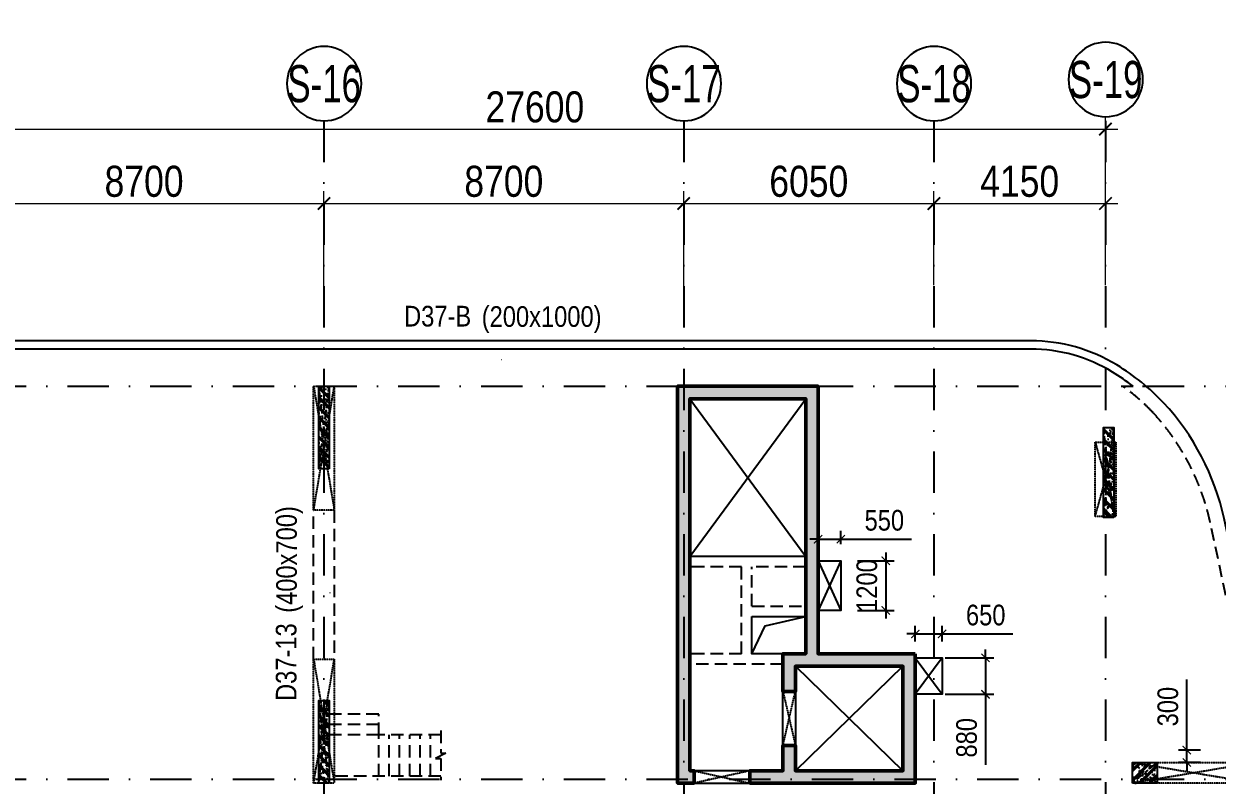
# Model space of a CAD drawing. Header units: millimetres. Extents: x -159515 to 1327256, y -225156 to 138737.
# Drawn here: x 702558 to 731415, y -22212 to -3796 of the extents above; entities that cross this region are included whole.
import ezdxf
from ezdxf.enums import TextEntityAlignment as Align

# ---------------------------------------------------------------- set-up
doc = ezdxf.new("R2010")
doc.units = ezdxf.units.MM
doc.header["$MEASUREMENT"] = 0
for name, pattern in [('DASHDOT', [1, 0.5, -0.25, 0, -0.25]), ('DASHED', [4.5, 3, -1.5]), ('HIDDEN', [0.375, 0.25, -0.125])]:
    doc.linetypes.add(name, pattern=pattern)
for name, color, linetype in [('AUDIT_I_220807103235-17', 50, 'Continuous'), ('ccu11-Khuat', 9, 'DASHED'), ('ccu11-Manh', 8, 'Continuous'), ('ccu11-Thay', 7, 'Continuous'), ('ccu12-Manh', 8, 'Continuous'), ('ccu12-Text', 31, 'Continuous'), ('KC2-DIM', 251, 'Continuous'), ('KT-Dim', 8, 'Continuous'), ('KT-Luoi truc South Tower', 8, 'DASHDOT'), ('ST_MBDV Cot vach 220805$0$AUDIT_I_220805193045-5', 6, 'Continuous'), ('Xref_ST_MBDV Cot vach 30.7.2022|Xref_ST_MBDV Cot vach 30.7.2022|Xref_ST_MBDV Cot vach 30.7.2022|Xref_ST_MBDV Cot vach 30.7.2022|A-GRID-SYM', 50, 'Continuous'), ('Xref_ST_MBDV Cot vach 30.7.2022|Xref_ST_MBDV Cot vach 30.7.2022|Xref_ST_MBDV Cot vach 30.7.2022|Xref_ST_MBDV Cot vach 30.7.2022|KC-Betong', 6, 'Continuous')]:
    doc.layers.add(name, color=color, linetype=linetype)
for name, color, linetype, lineweight in [('ccu12-Tencaukien', 9, 'Continuous', 15), ('KT-Kich thuoc', 159, 'Continuous', 18), ('ST_MBDV Cot vach 220805$0$KT-Net cot vach', 6, 'Continuous', 50)]:
    doc.layers.add(name, color=color, linetype=linetype, lineweight=lineweight)
doc.styles.add('Arial Narrow', font='ARIALN.TTF')
doc.styles.add('HBA-Text', font='GOTHIC.TTF')
doc.dimstyles.new('ccu12-200', dxfattribs={"dimscale": 200, "dimtxt": 2.5, "dimasz": 1, "dimexe": 1, "dimexo": 2, "dimgap": 1, "dimtad": 1, "dimdec": 0, "dimrnd": 5, "dimdsep": 46, "dimtxsty": 'Arial Narrow', "dimblk": 'ARCHTICK', "dimcen": -1, "dimdle": 1, "dimclrd": 256, "dimclre": 256, "dimclrt": 3, "dimadec": 0, "dimazin": 2, "dimtfac": 0.1, "dimtdec": 0, "dimtmove": 0, "dimatfit": 1, "dimldrblk": 'ARCHTICK', "dimfxl": 1, "dimtvp": 0.833333, "dimtolj": 1, "dimtzin": 12, "dimarcsym": 0})
doc.dimstyles.new('CCU_1-300', dxfattribs={"dimscale": 300, "dimtxt": 2.5, "dimasz": 1, "dimexe": 1, "dimexo": 2, "dimgap": 0.5, "dimtad": 1, "dimdec": 0, "dimdsep": 46, "dimtxsty": 'Arial Narrow', "dimblk": 'ARCHTICK', "dimcen": -1, "dimdle": 1, "dimclrd": 256, "dimclre": 256, "dimclrt": 3, "dimadec": 0, "dimazin": 2, "dimtfac": 0.1, "dimtdec": 0, "dimtix": 1, "dimtmove": 2, "dimatfit": 1, "dimfxl": 1, "dimtvp": 0.833333, "dimtolj": 1, "dimtzin": 12, "dimarcsym": 0})

# ---------------------------------------------------------------- blocks, each defined once
blk = doc.blocks.new('_ArchTick')
at = {"color": 0, "const_width": 0.15}
blk.add_lwpolyline([(-0.5, -0.5), (0.5, 0.5)], dxfattribs=at)
blk = doc.blocks.new('*D406')
at = {"layer": 'Defpoints', "color": 0, "transparency": 16777216}
for p in [(-25223, 31492), (-33923, 28684, 0), (-25223, 28649, 0)]:
    blk.add_point(p, dxfattribs=at)
at = {"layer": 'KT-Kich thuoc', "lineweight": -2, "transparency": 16777216}
for p, q in [((-33923, 29284), (-33923, 31792)), ((-25223, 29249), (-25223, 31792)), ((-34223, 31492), (-24923, 31492))]:
    blk.add_line(p, q, dxfattribs=at)
at = {"layer": 'KT-Kich thuoc', "lineweight": -2, "transparency": 16777216, "xscale": 300, "yscale": 300, "zscale": 300, "rotation": 180}
blk.add_blockref('_ArchTick', (-33923, 31492), dxfattribs=at)
at = {"layer": 'KT-Kich thuoc', "lineweight": -2, "transparency": 16777216, "xscale": 300, "yscale": 300, "zscale": 300}
blk.add_blockref('_ArchTick', (-25223, 31492), dxfattribs=at)
at = {"layer": 'KT-Kich thuoc', "color": 3, "transparency": 16777216, "insert": (-29573, 32025), "char_height": 750, "attachment_point": 5, "style": 'Arial Narrow'}
blk.add_mtext('\\A1;8700', dxfattribs=at)
blk = doc.blocks.new('*D407')
at = {"layer": 'Defpoints', "color": 0, "transparency": 16777216}
for p in [(-16523, 31492), (-25223, 28649, 0), (-16523, 28791, 0)]:
    blk.add_point(p, dxfattribs=at)
at = {"layer": 'KT-Kich thuoc', "lineweight": -2, "transparency": 16777216}
for p, q in [((-25223, 29249), (-25223, 31792)), ((-16523, 29391), (-16523, 31792)), ((-25523, 31492), (-16223, 31492))]:
    blk.add_line(p, q, dxfattribs=at)
at = {"layer": 'KT-Kich thuoc', "lineweight": -2, "transparency": 16777216, "xscale": 300, "yscale": 300, "zscale": 300, "rotation": 180}
blk.add_blockref('_ArchTick', (-25223, 31492), dxfattribs=at)
at = {"layer": 'KT-Kich thuoc', "lineweight": -2, "transparency": 16777216, "xscale": 300, "yscale": 300, "zscale": 300}
blk.add_blockref('_ArchTick', (-16523, 31492), dxfattribs=at)
at = {"layer": 'KT-Kich thuoc', "color": 3, "transparency": 16777216, "insert": (-20873, 32025), "char_height": 750, "attachment_point": 5, "style": 'Arial Narrow'}
blk.add_mtext('\\A1;8700', dxfattribs=at)
blk = doc.blocks.new('*D408')
at = {"layer": 'Defpoints', "color": 0, "transparency": 16777216}
for p in [(-10473, 31492), (-10473, 28921, 0), (-16523, 28791)]:
    blk.add_point(p, dxfattribs=at)
at = {"layer": 'KT-Kich thuoc', "lineweight": -2, "transparency": 16777216}
for p, q in [((-16523, 29391), (-16523, 31792)), ((-10473, 29521), (-10473, 31792)), ((-16823, 31492), (-10173, 31492))]:
    blk.add_line(p, q, dxfattribs=at)
at = {"layer": 'KT-Kich thuoc', "lineweight": -2, "transparency": 16777216, "xscale": 300, "yscale": 300, "zscale": 300, "rotation": 180}
blk.add_blockref('_ArchTick', (-16523, 31492), dxfattribs=at)
at = {"layer": 'KT-Kich thuoc', "lineweight": -2, "transparency": 16777216, "xscale": 300, "yscale": 300, "zscale": 300}
blk.add_blockref('_ArchTick', (-10473, 31492), dxfattribs=at)
at = {"layer": 'KT-Kich thuoc', "color": 3, "transparency": 16777216, "insert": (-13498, 32025), "char_height": 750, "attachment_point": 5, "style": 'Arial Narrow'}
blk.add_mtext('\\A1;6050', dxfattribs=at)
blk = doc.blocks.new('*D409')
at = {"layer": 'Defpoints', "color": 0, "transparency": 16777216}
for p in [(-6323, 31492), (-10473, 28921, 0), (-6323, 29040)]:
    blk.add_point(p, dxfattribs=at)
at = {"layer": 'KT-Kich thuoc', "lineweight": -2, "transparency": 16777216}
for p, q in [((-10473, 29521), (-10473, 31792)), ((-6323, 29640), (-6323, 31792)), ((-10773, 31492), (-6023, 31492))]:
    blk.add_line(p, q, dxfattribs=at)
at = {"layer": 'KT-Kich thuoc', "lineweight": -2, "transparency": 16777216, "xscale": 300, "yscale": 300, "zscale": 300, "rotation": 180}
blk.add_blockref('_ArchTick', (-10473, 31492), dxfattribs=at)
at = {"layer": 'KT-Kich thuoc', "lineweight": -2, "transparency": 16777216, "xscale": 300, "yscale": 300, "zscale": 300}
blk.add_blockref('_ArchTick', (-6323, 31492), dxfattribs=at)
at = {"layer": 'KT-Kich thuoc', "color": 3, "transparency": 16777216, "insert": (-8398, 32025), "char_height": 750, "attachment_point": 5, "style": 'Arial Narrow'}
blk.add_mtext('\\A1;4150', dxfattribs=at)
blk = doc.blocks.new('*D410')
at = {"layer": 'Defpoints', "color": 0, "transparency": 16777216}
for p in [(-6323, 33292), (-33923, 28921), (-6323, 28921)]:
    blk.add_point(p, dxfattribs=at)
at = {"layer": 'KT-Kich thuoc', "lineweight": -2, "transparency": 16777216}
for p, q in [((-33923, 29521), (-33923, 33592)), ((-6323, 29521), (-6323, 33592)), ((-34223, 33292), (-6023, 33292))]:
    blk.add_line(p, q, dxfattribs=at)
at = {"layer": 'KT-Kich thuoc', "lineweight": -2, "transparency": 16777216, "xscale": 300, "yscale": 300, "zscale": 300, "rotation": 180}
blk.add_blockref('_ArchTick', (-33923, 33292), dxfattribs=at)
at = {"layer": 'KT-Kich thuoc', "lineweight": -2, "transparency": 16777216, "xscale": 300, "yscale": 300, "zscale": 300}
blk.add_blockref('_ArchTick', (-6323, 33292), dxfattribs=at)
at = {"layer": 'KT-Kich thuoc', "color": 3, "transparency": 16777216, "insert": (-20123, 33825), "char_height": 750, "attachment_point": 5, "style": 'Arial Narrow'}
blk.add_mtext('\\A1;27600', dxfattribs=at)
blk = doc.blocks.new('GRID-SYM-flat-73')
at = {"layer": 'Xref_ST_MBDV Cot vach 30.7.2022|Xref_ST_MBDV Cot vach 30.7.2022|Xref_ST_MBDV Cot vach 30.7.2022|Xref_ST_MBDV Cot vach 30.7.2022|A-GRID-SYM'}
blk.add_circle((0, 0, 0), 900, dxfattribs=at)
at = {"layer": 'Xref_ST_MBDV Cot vach 30.7.2022|Xref_ST_MBDV Cot vach 30.7.2022|Xref_ST_MBDV Cot vach 30.7.2022|Xref_ST_MBDV Cot vach 30.7.2022|A-GRID-SYM', "style": 'HBA-Text'}
blk.add_attdef('GRID', text='', height=900, rotation=359.6303, dxfattribs=at).set_placement((0, 0, 0), align=Align.MIDDLE_CENTER)
blk = doc.blocks.new('*U192')
at = {"layer": 'ccu12-Tencaukien', "color": 8, "ltscale": 10000}
blk.add_line((361, -155), (354, -155), dxfattribs=at)
at = {"layer": 'ccu12-Text', "color": 2, "style": 'Arial Narrow', "width": 0.8}
blk.add_attdef('SH', text='', height=300, dxfattribs=at).set_placement((276, 6), align=Align.BOTTOM_RIGHT)
at = {"layer": 'ccu12-Text', "color": 31, "style": 'Arial Narrow', "width": 0.8}
for tag, p in [('(', (508, -75)), ('KT', (633, -75)), (')', (963, -75))]:
    blk.add_attdef(tag, text='', height=250, dxfattribs=at).set_placement(p, align=Align.BOTTOM_LEFT)
blk = doc.blocks.new('*D244')
at = {"layer": 'Defpoints', "color": 0, "transparency": 16777216}
for p in [(722315, -16263), (721766, -16784, 0), (722315, -16784, 0)]:
    blk.add_point(p, dxfattribs=at)
at = {"layer": 'KC2-DIM', "lineweight": -2, "transparency": 16777216}
for p, q in [((721766, -16384), (721766, -16063)), ((722315, -16384), (722315, -16063)), ((721766, -16263), (721566, -16263)), ((721766, -16263), (722315, -16263)), ((722315, -16263), (724020, -16263))]:
    blk.add_line(p, q, dxfattribs=at)
at = {"layer": 'KC2-DIM', "lineweight": -2, "transparency": 16777216, "xscale": 200, "yscale": 200, "zscale": 200}
blk.add_blockref('_ArchTick', (721766, -16263), dxfattribs=at)
at = {"layer": 'KC2-DIM', "lineweight": -2, "transparency": 16777216, "xscale": 200, "yscale": 200, "zscale": 200, "rotation": 180}
blk.add_blockref('_ArchTick', (722315, -16263), dxfattribs=at)
at = {"layer": 'KC2-DIM', "color": 3, "transparency": 16777216, "insert": (723367, -15808), "char_height": 500, "attachment_point": 5, "style": 'Arial Narrow'}
blk.add_mtext('\\A1;550', dxfattribs=at)
blk = doc.blocks.new('*D245')
at = {"layer": 'Defpoints', "color": 0, "transparency": 16777216}
for p in [(722315, -16784, 0), (722315, -17984, 0), (723401, -17984)]:
    blk.add_point(p, dxfattribs=at)
at = {"layer": 'KC2-DIM', "lineweight": -2, "transparency": 16777216}
for p, q in [((723401, -16584), (723401, -18184)), ((722715, -16784), (723601, -16784)), ((722715, -17984), (723601, -17984))]:
    blk.add_line(p, q, dxfattribs=at)
at = {"layer": 'KC2-DIM', "lineweight": -2, "transparency": 16777216, "xscale": 200, "yscale": 200, "zscale": 200}
for p, rotation in [((723401, -16784), 90), ((723401, -17984), 270)]:
    blk.add_blockref('_ArchTick', p, dxfattribs=dict(at, rotation=rotation))
at = {"layer": 'KC2-DIM', "color": 3, "transparency": 16777216, "insert": (722946, -17384), "char_height": 500, "attachment_point": 5, "rotation": 90, "style": 'Arial Narrow'}
blk.add_mtext('\\A1;1200', dxfattribs=at)
blk = doc.blocks.new('*D246')
at = {"layer": 'Defpoints', "color": 0, "transparency": 16777216}
for p in [(724765, -18555), (724115, -19134), (724765, -19134)]:
    blk.add_point(p, dxfattribs=at)
at = {"layer": 'KC2-DIM', "lineweight": -2, "transparency": 16777216}
for p, q in [((724115, -18734), (724115, -18355)), ((724765, -18734), (724765, -18355)), ((724115, -18555), (723915, -18555)), ((724115, -18555), (724765, -18555)), ((724765, -18555), (726472, -18555))]:
    blk.add_line(p, q, dxfattribs=at)
at = {"layer": 'KC2-DIM', "lineweight": -2, "transparency": 16777216, "xscale": 200, "yscale": 200, "zscale": 200}
blk.add_blockref('_ArchTick', (724115, -18555), dxfattribs=at)
at = {"layer": 'KC2-DIM', "lineweight": -2, "transparency": 16777216, "xscale": 200, "yscale": 200, "zscale": 200, "rotation": 180}
blk.add_blockref('_ArchTick', (724765, -18555), dxfattribs=at)
at = {"layer": 'KC2-DIM', "color": 3, "transparency": 16777216, "insert": (725819, -18100), "char_height": 500, "attachment_point": 5, "style": 'Arial Narrow'}
blk.add_mtext('\\A1;650', dxfattribs=at)
blk = doc.blocks.new('*D247')
at = {"layer": 'Defpoints', "color": 0, "transparency": 16777216}
for p in [(724440, -19134), (724440, -20014), (725813, -20014)]:
    blk.add_point(p, dxfattribs=at)
at = {"layer": 'KC2-DIM', "lineweight": -2, "transparency": 16777216}
for p, q in [((725813, -19134), (725813, -18934)), ((724840, -19134), (726013, -19134)), ((725813, -19134), (725813, -20014)), ((724840, -20014), (726013, -20014)), ((725813, -20014), (725813, -21719))]:
    blk.add_line(p, q, dxfattribs=at)
at = {"layer": 'KC2-DIM', "lineweight": -2, "transparency": 16777216, "xscale": 200, "yscale": 200, "zscale": 200}
for p, rotation in [((725813, -19134), 269.9933833600762), ((725813, -20014), 89.99338336007615)]:
    blk.add_blockref('_ArchTick', p, dxfattribs=dict(at, rotation=rotation))
at = {"layer": 'KC2-DIM', "color": 3, "transparency": 16777216, "insert": (725358, -21066), "char_height": 500, "attachment_point": 5, "rotation": 89.9934, "style": 'Arial Narrow'}
blk.add_mtext('\\A1;880', dxfattribs=at)
blk = doc.blocks.new('*D252')
at = {"layer": 'Defpoints', "color": 0, "transparency": 16777216}
for p in [(730681, -21364), (731415, -21364, 0), (731415, -21664, 0)]:
    blk.add_point(p, dxfattribs=at)
at = {"layer": 'KC2-DIM', "lineweight": -2, "transparency": 16777216}
for p, q in [((730681, -21364), (730681, -19659)), ((731015, -21364), (730481, -21364)), ((730681, -21664), (730681, -21364)), ((731015, -21664), (730481, -21664)), ((730681, -21664), (730681, -21864))]:
    blk.add_line(p, q, dxfattribs=at)
at = {"layer": 'KC2-DIM', "lineweight": -2, "transparency": 16777216, "xscale": 200, "yscale": 200, "zscale": 200}
for p, rotation in [((730681, -21364), 270), ((730681, -21664), 90)]:
    blk.add_blockref('_ArchTick', p, dxfattribs=dict(at, rotation=rotation))
at = {"layer": 'KC2-DIM', "color": 3, "transparency": 16777216, "insert": (730225, -20312), "char_height": 500, "attachment_point": 5, "rotation": 90, "style": 'Arial Narrow'}
blk.add_mtext('\\A1;300', dxfattribs=at)
blk = doc.blocks.new('*U214')
h = blk.add_hatch()
h.set_pattern_fill('VATLIEU04', color=250, scale=40, style=0, pattern_type=2)
h.set_pattern_definition([(50, (-700, 2050), (286.904, -25.1), [30, -330]), (355, (-700, 2050), (-55.5, 300.877), [24, -264]), (100.451, (-676.1, 2047.9), (231.404, 275.776), [25.496, -280.457]), (46.184, (-700, 2130), (426.896, -66.208), [45, -495]), (96.636, (-664.43, 2124.5), (373.865, 389.65), [38.244, -420.685]), (351.184, (-700, 2130), (373.865, 389.65), [36, -396]), (21, (-660, 2110), (238.763, -161.048), [30, -330]), (326, (-660, 2110), (97.326, 290.06), [24, -264]), (71.451, (-640.1, 2096.58), (336.09, 129.012), [25.496, -280.457]), (37.5, (-700, 2050), (4.864, 133.1575), [0, -260.8, 0, -268, 0, -265]), (7.5, (-700, 2050), (105.228, 157.765), [0, -152.8, 0, -254.8, 0, -101]), (327.5, (-789.2, 2050), (213.529, -9.022), [0, -100, 0, -312, 0, -414]), (317.5, (-829.2, 2050), (233.274, 40.042), [0, -130, 0, -207.2, 0, -294]), (45, (-700, 2050), (-120.208, 120.208), []), (45, (-700, 2099), (-120.208, 120.208), [])])
h.paths.add_polyline_path([(-475, -475), (-225, -475), (-225, 1525), (-475, 1525)])
at = {"color": 6, "ltscale": 0.25}
blk.add_lwpolyline([(-475, -475), (-225, -475), (-225, 1525), (-475, 1525)], close=True, dxfattribs=at)
at = {"layer": 'Defpoints', "linetype": 'ByBlock', "ltscale": 30}
for p, q in [((-225, -475), (-475, 1525)), ((-475, -475), (-225, 1525))]:
    blk.add_line(p, q, dxfattribs=at)
blk = doc.blocks.new('*U201')
h = blk.add_hatch()
h.set_pattern_fill('VATLIEU04', color=250, scale=40, style=0, pattern_type=2)
h.set_pattern_definition([(50, (-700, 2219.8), (286.904, -25.1), [30, -330]), (355, (-700, 2219.8), (-55.5, 300.877), [24, -264]), (100.451, (-676.1, 2217.7), (231.404, 275.776), [25.496, -280.457]), (46.184, (-700, 2299.8), (426.896, -66.208), [45, -495]), (96.636, (-664.43, 2294.28), (373.865, 389.65), [38.244, -420.685]), (351.184, (-700, 2299.8), (373.865, 389.65), [36, -396]), (21, (-660, 2279.8), (238.763, -161.048), [30, -330]), (326, (-660, 2279.8), (97.326, 290.06), [24, -264]), (71.451, (-640.1, 2266.37), (336.09, 129.012), [25.496, -280.457]), (37.5, (-700, 2219.79), (4.864, 133.1575), [0, -260.8, 0, -268, 0, -265]), (7.5, (-700, 2219.8), (105.228, 157.765), [0, -152.8, 0, -254.8, 0, -101]), (327.5, (-789.2, 2219.79), (213.529, -9.022), [0, -100, 0, -312, 0, -414]), (317.5, (-829.2, 2219.8), (233.274, 40.042), [0, -130, 0, -207.2, 0, -294]), (45, (-700, 2219.8), (-120.208, 120.208), []), (45, (-700, 2268.8), (-120.208, 120.208), [])])
h.paths.add_polyline_path([(-475, -475), (-225, -475), (-225, 1695), (-475, 1695)])
at = {"color": 6, "ltscale": 0.25}
blk.add_lwpolyline([(-475, -475), (-225, -475), (-225, 1695), (-475, 1695)], close=True, dxfattribs=at)
at = {"layer": 'Defpoints', "linetype": 'ByBlock', "ltscale": 30}
for p, q in [((-225, -475), (-475, 1695)), ((-475, -475), (-225, 1695))]:
    blk.add_line(p, q, dxfattribs=at)
blk = doc.blocks.new('*U207')
h = blk.add_hatch()
h.set_pattern_fill('VATLIEU04', color=250, scale=40, style=0, pattern_type=2)
h.set_pattern_definition([(50, (-450, 650), (286.904, -25.1), [30, -330]), (355, (-450, 650), (-55.5, 300.88), [24, -264]), (100.451, (-426.1, 647.9), (231.404, 275.776), [25.496, -280.457]), (46.184, (-450, 730), (426.9, -66.21), [45, -495]), (96.636, (-414.43, 724.5), (373.87, 389.65), [38.24, -420.69]), (351.184, (-450, 730), (373.86, 389.65), [36, -396]), (21, (-410, 710), (238.763, -161.048), [30, -330]), (326, (-410, 710), (97.326, 290.06), [24, -264]), (71.451, (-390.1, 696.58), (336.09, 129.01), [25.496, -280.457]), (37.5, (-450, 650), (4.864, 133.1575), [0, -260.8, 0, -268, 0, -265]), (7.5, (-450, 650), (105.228, 157.765), [0, -152.8, 0, -254.8, 0, -101]), (327.5, (-539.2, 650), (213.529, -9.022), [0, -100, 0, -312, 0, -414]), (317.5, (-579.2, 650), (233.274, 40.042), [0, -130, 0, -207.2, 0, -294]), (45, (-450, 650), (-120.208, 120.208), []), (45, (-450, 699), (-120.208, 120.208), [])])
h.paths.add_polyline_path([(-475, -475), (25, -475), (25, 125), (-475, 125)])
at = {"color": 6, "ltscale": 0.25}
blk.add_lwpolyline([(-475, -475), (25, -475), (25, 125), (-475, 125)], close=True, dxfattribs=at)
at = {"layer": 'Defpoints', "linetype": 'ByBlock', "ltscale": 30}
for p, q in [((25, -475), (-475, 125)), ((-475, -475), (25, 125))]:
    blk.add_line(p, q, dxfattribs=at)
blk = doc.blocks.new('*U382')
at = {"color": 6, "linetype": 'HIDDEN', "ltscale": 10}
for p, q in [((25, 2525), (-475, -475)), ((25, -475), (-475, 2525))]:
    blk.add_line(p, q, dxfattribs=at)
blk.add_lwpolyline([(-475, -475), (25, -475), (25, 2525), (-475, 2525)], close=True, dxfattribs=at)
blk = doc.blocks.new('*U371')
at = {"color": 6, "linetype": 'HIDDEN', "ltscale": 10}
for p, q in [((25, 2525), (-475, -475)), ((25, -475), (-475, 2525))]:
    blk.add_line(p, q, dxfattribs=at)
blk.add_lwpolyline([(-475, -475), (25, -475), (25, 2525), (-475, 2525)], close=True, dxfattribs=at)
blk = doc.blocks.new('*U400')
at = {"color": 6, "linetype": 'HIDDEN', "ltscale": 10}
for p, q in [((25, 1325), (-475, -475)), ((25, -475), (-475, 1325))]:
    blk.add_line(p, q, dxfattribs=at)
blk.add_lwpolyline([(-475, -475), (25, -475), (25, 1325), (-475, 1325)], close=True, dxfattribs=at)
blk = doc.blocks.new('*U394')
at = {"color": 6, "linetype": 'HIDDEN', "ltscale": 10}
for p, q in [((25, 2525), (-475, -475)), ((25, -475), (-475, 2525))]:
    blk.add_line(p, q, dxfattribs=at)
blk.add_lwpolyline([(-475, -475), (25, -475), (25, 2525), (-475, 2525)], close=True, dxfattribs=at)
blk = doc.blocks.new('MBCV-T37')
at = {"layer": 'ST_MBDV Cot vach 220805$0$KT-Net cot vach'}
h = blk.add_hatch(dxfattribs=at)
h.set_pattern_fill('1BETONG2-BOP', color=250, scale=30, style=0, pattern_type=2)
h.set_pattern_definition([(50, (106689.86, -4409.07), (215.17805, -18.82564), [22.5, -247.5]), (355, (106689.86, -4409.07), (-41.6254, 225.65764), [18, -198]), (100.4514, (106707.8, -4410.64), (173.5528, 206.83186), [19.12206, -210.34263]), (46.1842, (106689.86, -4349.07), (320.1723, -49.6557), [33.75, -371.25]), (96.6356, (106716.54, -4353.2), (280.3988, 292.2354), [28.6831, -315.5139]), (351.1842, (106689.86, -4349.07), (280.3986, 292.2356), [27, -297]), (21, (106719.86, -4364.07), (179.0721, -120.78567), [22.5, -247.5]), (226, (106719.86, -4364.07), (201.56464, -109.66194), [18, -198]), (71.4514, (106734.79, -4374.14), (252.0668, 96.75915), [19.12206, -210.34263]), (67.5, (106689.86, -4409.07), (-46.774855, 88.31234), [0, -195.6, 0, -201, 0, -198.75]), (4.5, (106689.86, -4409.07), (85.00528, 114.03096), [0, -114.6, 0, -191.1, 0, -75.75]), (327.5, (106622.96, -4409.07), (160.14673, -6.76646), [0, -75, 0, -234, 0, -310.5]), (317.5, (106592.96, -4409.07), (174.95585, 30.0315), [0, -97.5, 0, -155.4, 0, -220.5]), (315, (106689.86, -4409.07), (90.15611, 90.15611), []), (315, (106689.86, -4372.32), (90.15611, 90.15611), [])])
h.paths.add_polyline_path([(22850, 3130), (22850, 0), (18850, 0), (18850, 300), (19650, 300), (19650, 915), (19950, 915), (19950, 300), (22550, 300), (22550, 2830), (19950, 2830), (19950, 2215), (19650, 2215), (19650, 3130), (20200, 3130), (20200, 9300), (17400, 9300), (17400, 300), (17500, 300), (17500, 0), (17100, 0), (17100, 9600), (20500, 9600), (20500, 3130)])
for p, q in [((19650, 915, 0), (19650, 300, 0)), ((19950, 915, 0), (19950, 300, 0)), ((17500, 0, 0), (17500, 300, 0)), ((18850, 300, 0), (19650, 300, 0)), ((18850, 0, 0), (18850, 300, 0)), ((18850, 0, 0), (22850, 0, 0))]:
    blk.add_line(p, q, dxfattribs=at)
at = {"layer": 'ST_MBDV Cot vach 220805$0$KT-Net cot vach', "elevation": 0}
blk.add_lwpolyline([(22850, 3130), (22850, 0), (18850, 0), (18850, 300), (19650, 300), (19650, 915), (19950, 915), (19950, 300), (22550, 300), (22550, 2830), (19950, 2830), (19950, 2215), (19650, 2215), (19650, 3130), (20200, 3130), (20200, 9300), (17400, 9300), (17400, 300), (17500, 300), (17500, 0), (17100, 0), (17100, 9600), (20500, 9600), (20500, 3130), (22850, 3130)], dxfattribs=at)
at = {"layer": 'ST_MBDV Cot vach 220805$0$AUDIT_I_220805193045-5', "linetype": 'ByBlock', "xscale": -1}
for name, p, rotation in [('*U214', (8200, 8075, 0), 359.9999999999985), ('*U214', (8200, 475, 0), 359.9999999999985), ('*U207', (28575, 475, 0), 270)]:
    blk.add_blockref(name, p, dxfattribs=dict(at, rotation=rotation))
blk.add_blockref('*U201', (27175, 6905, 0), dxfattribs=at)
at = {"layer": 'Xref_ST_MBDV Cot vach 30.7.2022|Xref_ST_MBDV Cot vach 30.7.2022|Xref_ST_MBDV Cot vach 30.7.2022|Xref_ST_MBDV Cot vach 30.7.2022|KC-Betong', "linetype": 'ByBlock', "xscale": -1}
for name, p, rotation in [('*U371', (8325, 7075, 0), 359.9999999999985), ('*U382', (8325, 475, 0), 359.9999999999985), ('*U394', (28575, 475, 0), 270)]:
    blk.add_blockref(name, p, dxfattribs=dict(at, rotation=rotation))
blk.add_blockref('*U400', (27225, 6925, 0), dxfattribs=at)
blk = doc.blocks.new('mbkc-t37')
at = {"elevation": 0}
for points in [[(-26286, 27544), (-26287, 27544), (-28875, 34908, 0.338337), (-32749, 36444), (-62185, 26289, 0.459457), (-64225, 21139), (-55456, 6813, 0.279689), (-50490, 5781), (-27772, 13619, 0.204279), (-27706, 13740), (-27482, 14770, -0.275412), (-26755, 15571), (-22342, 17089, -0.414195), (-21181, 16524), (-12852, -7567, 0.319754), (-8032, -11000), (37106, -11000, 0.36531), (42072, -6689, 0.102434), (42063, -5068), (39621, 6403, 0.132611), (38155, 9202, 0.066499), (37024, 10116, 0.137615), (34943, 10700), (9300, 10700)], [(37420, 9600, 0.028724), (36920, 9945, 0.137615), (34943, 10500), (9300, 10500)]]:
    blk.add_lwpolyline(points, format="xyb", dxfattribs=at)
at = {"ltscale": 0.5, "elevation": 0}
blk.add_lwpolyline([(29500, 5480), (26700, 5480)], dxfattribs=at)
blk.add_lwpolyline([(28200, 4030), (29500, 4030), (29500, 3130), (28200, 3130)], close=True, dxfattribs=at)
at = {"elevation": 0}
for points in [[(28950, 2215), (29250, 2215), (29250, 915), (28950, 915)], [(26800, 0), (28150, 0), (28150, 300), (26800, 300)]]:
    blk.add_lwpolyline(points, close=True, dxfattribs=at)
at = {"layer": 'ccu11-Khuat', "ltscale": 100}
for p, q in [((17600, 3000, 0), (17600, 6600, 0)), ((18100, 6600, 0), (18100, 3000, 0))]:
    blk.add_line(p, q, dxfattribs=at)
at = {"layer": 'ccu11-Khuat'}
for p, q in [((28950, 915, 0), (29250, 2215, 0)), ((28950, 2215, 0), (29250, 915, 0)), ((26800, 300, 0), (28150, 0, 0)), ((28150, 300, 0), (26800, 0, 0))]:
    blk.add_line(p, q, dxfattribs=at)
at = {"layer": 'ccu11-Khuat', "ltscale": 100, "elevation": 0}
blk.add_lwpolyline([(39864, -9900), (39595, -9900, 0.215007), (41727, -6628, 0.102955), (41720, -5140), (39279, 6329, 0.132448), (37900, 8963, 0.047218), (37170, 9600), (37420, 9600)], format="xyb", dxfattribs=at)
for points in [[(27950, 5230), (26700, 5230)], [(27950, 3130), (27950, 5230)], [(29500, 5230), (28200, 5230)], [(28200, 4280), (28200, 5230)], [(28200, 4280), (29500, 4280)], [(27950, 3130), (26700, 3130)], [(28950, 2880), (26700, 2880)]]:
    blk.add_lwpolyline(points, dxfattribs=at)
at = {"layer": 'ccu11-Manh'}
for p, q in [((29800, 5380, 0), (30350, 4180, 0)), ((30350, 5380, 0), (29800, 4180, 0)), ((32150, 3030, 0), (32799, 2150, 0)), ((32799, 3030, 0), (32150, 2150, 0))]:
    blk.add_line(p, q, dxfattribs=at)
at = {"layer": 'ccu11-Manh', "elevation": 0}
for points in [[(29250, 2830), (31850, 300)], [(31850, 2830), (29250, 300)]]:
    blk.add_lwpolyline(points, dxfattribs=at)
at = {"layer": 'ccu11-Thay', "elevation": 0}
for points in [[(29800, 5380), (30350, 5380), (30350, 4180), (29800, 4180), (29800, 5380)], [(32150, 3030), (32799, 3030), (32799, 2150), (32150, 2150), (32150, 3030)]]:
    blk.add_lwpolyline(points, dxfattribs=at)
at = {"layer": 'ccu12-Manh', "ltscale": 0.5, "elevation": 0}
for points in [[(26700, 9300), (29500, 5480)], [(26700, 5480), (29500, 9300)]]:
    blk.add_lwpolyline(points, dxfattribs=at)
at = {"layer": 'ccu11-Khuat'}
blk.add_blockref('MBCV-T37', (9300, 0, 0), dxfattribs=at)
blk = doc.blocks.new('Asix South Tower')
at = {"layer": 'KT-Luoi truc South Tower', "ltscale": 2000}
for p, q in [((-25223, 33491.9), (-25223, -4459.1)), ((-16523, 33491.9), (-16523, -4459.1)), ((-10473, 33491.9), (-10473, -4459.1)), ((-6323, 33491.9), (-6323, -4459.1)), ((-49426.2, 27070.4), (10118.8, 27070.4)), ((-49426.2, 17570.4), (10118.8, 17570.4))]:
    blk.add_line(p, q, dxfattribs=at)
at = {"layer": 'KT-Dim'}
ref = blk.add_blockref('GRID-SYM-flat-73', (-25217.9, 34391.9, 0), dxfattribs=dict(at, xscale=-1, rotation=179.6748020054017))
ref.add_attrib('GRID', 'S-16', dxfattribs={"layer": 'AUDIT_I_220807103235-17', "height": 900, "style": 'HBA-Text', "width": 0.7}).set_placement((-25217.9, 34391.9, 0), align=Align.MIDDLE_CENTER)
ref = blk.add_blockref('GRID-SYM-flat-73', (-16517.9, 34391.9, 0), dxfattribs=dict(at, xscale=-1, rotation=179.6748020054017))
ref.add_attrib('GRID', 'S-17', dxfattribs={"layer": 'AUDIT_I_220807103235-17', "height": 900, "style": 'HBA-Text', "width": 0.7}).set_placement((-16517.9, 34391.9, 0), align=Align.MIDDLE_CENTER)
ref = blk.add_blockref('GRID-SYM-flat-73', (-10467.9, 34391.9, 0), dxfattribs=dict(at, xscale=-1, rotation=179.6748020054017))
ref.add_attrib('GRID', 'S-18', dxfattribs={"layer": 'AUDIT_I_220807103235-17', "height": 900, "style": 'HBA-Text', "width": 0.7}).set_placement((-10467.9, 34391.9, 0), align=Align.MIDDLE_CENTER)
ref = blk.add_blockref('GRID-SYM-flat-73', (-6317.9, 34491.9, 0), dxfattribs=dict(at, xscale=-1, rotation=179.6748020054017))
ref.add_attrib('GRID', 'S-19', dxfattribs={"layer": 'AUDIT_I_220807103235-17', "height": 900, "style": 'HBA-Text', "width": 0.7}).set_placement((-6317.9, 34491.9, 0), align=Align.MIDDLE_CENTER)
at = {"layer": 'KT-Kich thuoc'}
for base, p1, p2, picture, middle in [((-6323, 33291.9), (-33923, 28921.3), (-6323, 28921.3), '*D410', (-20123, 33824.8)), ((-25223, 31491.9), (-33923, 28684.3, 0), (-25223, 28648.7, 0), '*D406', (-29573, 32024.8)), ((-16523, 31491.9), (-25223, 28648.7, 0), (-16523, 28791, 0), '*D407', (-20873, 32024.8)), ((-10473, 31491.9), (-16523, 28791), (-10473, 28921.3, 0), '*D408', (-13498, 32024.8)), ((-6323, 31491.9), (-10473, 28921.3, 0), (-6323, 29040.1), '*D409', (-8398, 32024.8))]:
    dim = blk.add_linear_dim(base=base, p1=p1, p2=p2, dimstyle='CCU_1-300', dxfattribs=at)
    dim.commit()
    dim.dimension.update_dxf_attribs({"geometry": picture, "text_midpoint": middle})

msp = doc.modelspace()

# ---------------------------------------------------------------- linework, layer by layer
at = {"layer": 'ccu11-Khuat', "ltscale": 100}
for p, q in [((711139.3, -20493.8, 0), (709940.5, -20493.8, 0)), ((711140.5, -20743.8, 0), (709940.5, -20743.8, 0)), ((711140.5, -20993.8, 0), (711140.5, -20495, 0)), ((711140.5, -20993.8, 0), (709940.5, -20993.8, 0)), ((711140.5, -21993.8, 0), (711140.5, -20993.8, 0)), ((712640.5, -20993.8, 0), (711140.5, -20993.8, 0)), ((711390.5, -21993.8, 0), (711390.5, -20993.8, 0)), ((711640.5, -21993.8, 0), (711640.5, -20993.8, 0)), ((711890.5, -21993.8, 0), (711890.5, -20993.8, 0)), ((712140.5, -21993.8, 0), (712140.5, -20993.8, 0)), ((712390.5, -21993.8, 0), (712390.5, -20993.8, 0)), ((712640.5, -21993.8, 0), (710065.1, -21993.8))]:
    msp.add_line(p, q, dxfattribs=at)
at = {"layer": 'ccu11-Khuat', "ltscale": 100, "elevation": 0}
msp.add_lwpolyline([(712640.5, -20893.8), (712640.5, -21438.2), (712765.5, -21438.2), (712515.5, -21563.2), (712640.5, -21563.2), (712640.5, -22093.8)], dxfattribs=at)
at = {"layer": 'ccu11-Khuat', "ltscale": 100}
msp.add_arc((711139.3, -20495, 0), 1.25, 0, 90, dxfattribs=at)
at = {"layer": 'KC2-DIM', "ltscale": 0.5, "elevation": 0}
for points in [[(720165.6, -19033.9), (720165.6, -18133.9)], [(720165.6, -18133.9), (721465.6, -18133.9)], [(720165.6, -19033.9), (720485.3, -18355.2), (721465.6, -18133.9)]]:
    msp.add_lwpolyline(points, dxfattribs=at)

# ---------------------------------------------------------------- block references
msp.add_blockref('mbkc-t37', (691965.6, -22163.9, 0))
at = {"layer": 'ccu12-Tencaukien', "extrusion": (4.38813e-07, -9.79924e-07, 1)}
ref = msp.add_blockref('*U192', (713604.9, -11432.5, 0.3), dxfattribs=dict(at, xscale=1.815893337873055, yscale=1.815893337873055, zscale=1.815893337873055, rotation=339.536933714468))
ref.add_attrib('KT', '(200x1000)', dxfattribs={"color": 31, "extrusion": (4.38813e-07, -9.79924e-07, 1), "height": 500, "style": 'Arial Narrow'}).set_placement((713630.7, -11276.1, 0.3), align=Align.BOTTOM_LEFT)
ref.add_attrib('SH', 'D37-B', dxfattribs={"color": 2, "extrusion": (4.38813e-07, -9.79924e-07, 1), "height": 500, "style": 'Arial Narrow'}).set_placement((713375.8, -11267.2, 0.3), align=Align.BOTTOM_RIGHT)
at = {"layer": 'ccu12-Tencaukien', "extrusion": (9.79924e-07, 4.38813e-07, 1)}
ref = msp.add_blockref('*U192', (709466.5, -18067.8, 0.7), dxfattribs=dict(at, xscale=1.815893337873055, yscale=1.815893337873055, zscale=1.815893337873055, rotation=69.5369337144434))
ref.add_attrib('KT', '(400x700)', dxfattribs={"color": 31, "extrusion": (9.79924e-07, 4.38813e-07, 1), "height": 500, "rotation": 90, "style": 'Arial Narrow'}).set_placement((709310, -18042, 0.7), align=Align.BOTTOM_LEFT)
ref.add_attrib('SH', 'D37-13', dxfattribs={"color": 2, "extrusion": (9.79924e-07, 4.38813e-07, 1), "height": 500, "rotation": 90, "style": 'Arial Narrow'}).set_placement((709301.2, -18296.9, 0.7), align=Align.BOTTOM_RIGHT)
at = {"layer": 'KT-Kich thuoc'}
msp.add_blockref('Asix South Tower', (735038.2, -39634.4), dxfattribs=at)

# ---------------------------------------------------------------- dimensions: what is measured, and where the dimension line sits
at = {"layer": 'KC2-DIM'}
for p1, p2, distance, picture, middle in [((721765.585, -16783.9309, 0), (722315.1465, -16783.9309, 0), 520.5757, '*D244', (723367.3975, -15808.0687)), ((724115.1, -19133.9), (724765.1, -19133.9), 578.8, '*D246', (725818.5, -18099.9)), ((724440.1, -19133.9), (724440, -20013.9), 1373, '*D247', (725357.6, -21066.3)), ((731415.1, -21663.9, 0), (731415.1, -21363.9, 0), 734.3, '*D252', (730225.5, -20311.7))]:
    dim = msp.add_aligned_dim(p1=p1, p2=p2, distance=distance, dimstyle='ccu12-200', dxfattribs=at)
    dim.commit()
    dim.dimension.update_dxf_attribs({"geometry": picture, "text_midpoint": middle})
dim = msp.add_linear_dim(base=(723401, -17983.9), p1=(722315.1, -16783.9, 0), p2=(722315.1, -17983.9, 0), angle=270, dimstyle='ccu12-200', dxfattribs=at)
dim.commit()
dim.dimension.update_dxf_attribs({"geometry": '*D245', "text_midpoint": (723401, -17383.9), "dimtype": 161})

doc.saveas('drawing.dxf')
